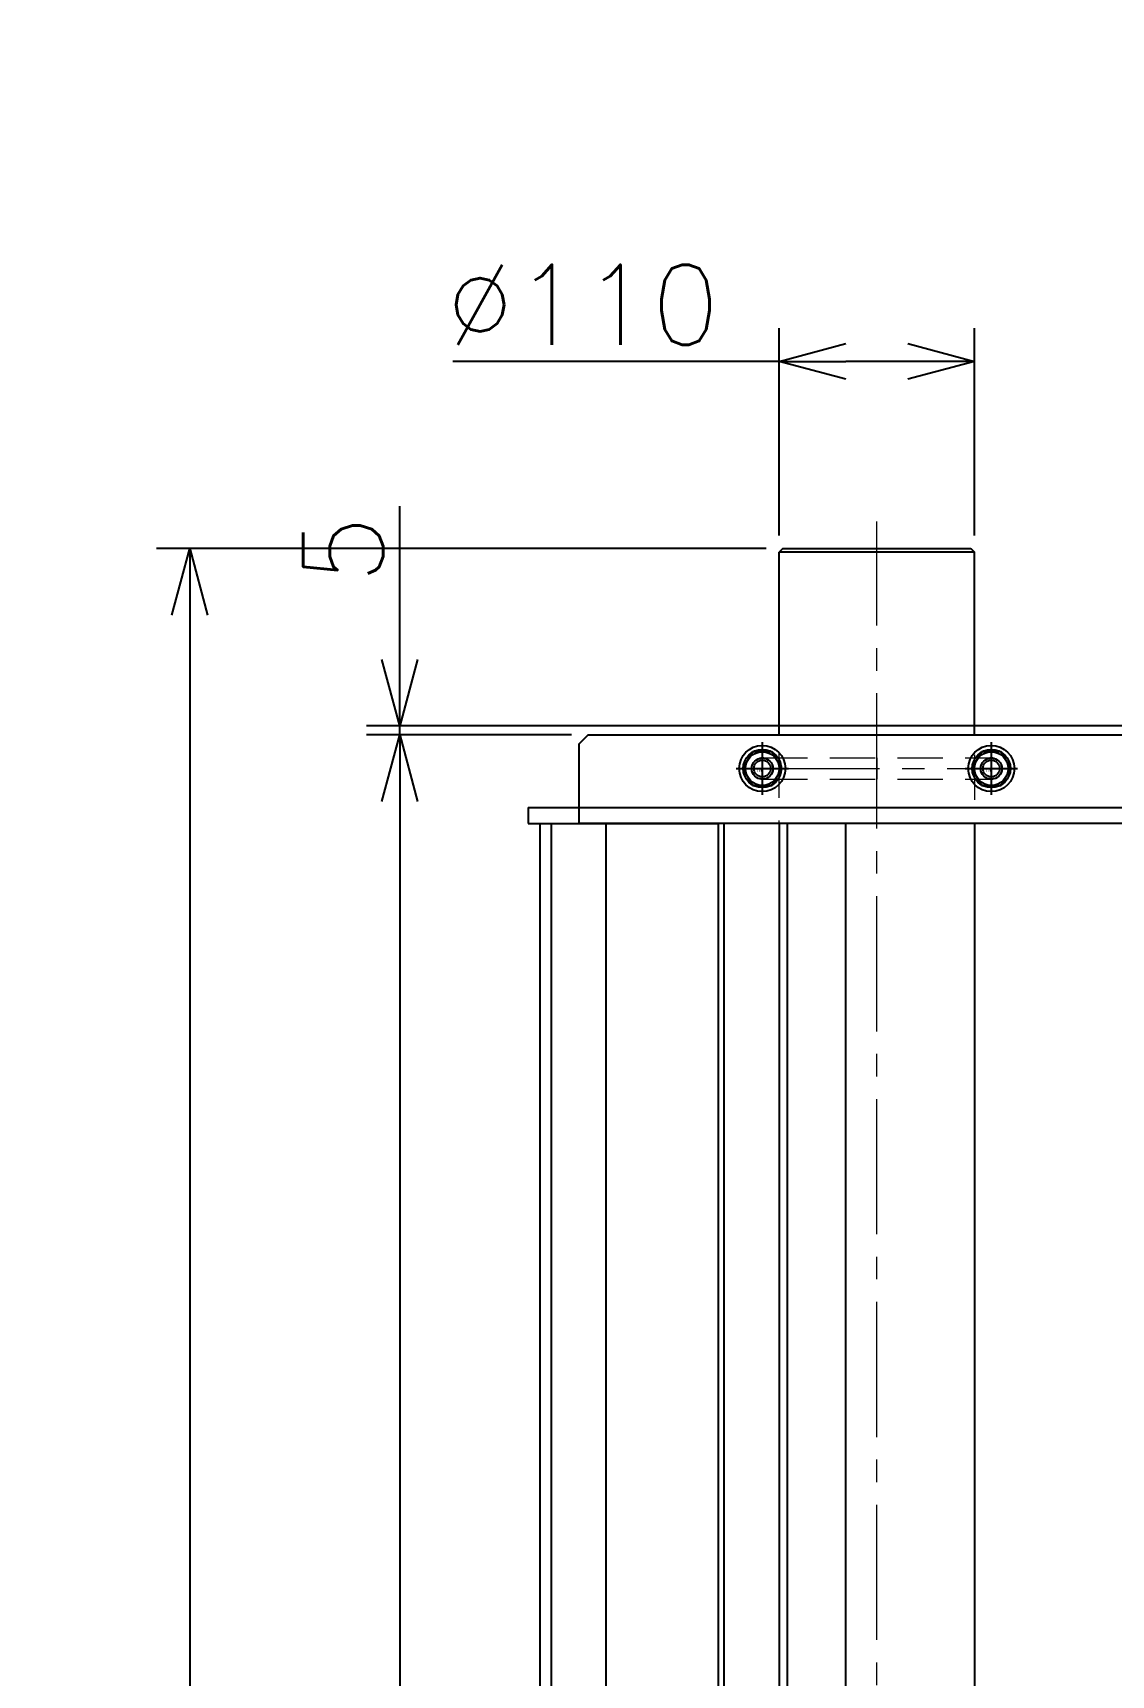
# Model space of a CAD drawing. Header units: millimetres. Extents: x -8731 to 85711, y -14522 to 31379.
# Drawn here: x 70003 to 70610, y 5353 to 6278 of the extents above; entities that cross this region are included whole.
import ezdxf
from ezdxf import colors
from ezdxf.entities.mleader import LeaderData, LeaderLine
from ezdxf.enums import TextEntityAlignment as Align
from ezdxf.math import Vec2, Vec3

# ---------------------------------------------------------------- set-up
doc = ezdxf.new("R2010")
doc.units = ezdxf.units.MM
doc.header["$LTSCALE"] = 4
doc.header["$PDMODE"] = 99
doc.header["$PDSIZE"] = 1
doc.linetypes.add('CENTER2', pattern=[28.575, 19.05, -3.175, 3.175, -3.175])
doc.linetypes.add('HIDDEN', pattern=[9.525, 6.35, -3.175])
for name, color, linetype, lineweight in [('04_HIDDEN', 2, 'HIDDEN', 13), ('05_CENTER', 4, 'CENTER2', 13), ('08_DIM', 3, 'Continuous', 13)]:
    doc.layers.add(name, color=color, linetype=linetype, lineweight=lineweight)
doc.layers.add('10_DRAFT', color=8, linetype='Continuous', lineweight=0, plot=False)
doc.styles.add('KANJI0', font='txt.shx', dxfattribs={"width": 0.9, "height": 30, "bigfont": 'bigfont'})
doc.styles.add('KSS_TXT', font='txt.shx', dxfattribs={"bigfont": 'extfont2.shx'})
doc.styles.get("Standard").update_dxf_attribs({"font": 'txt.shx', "bigfont": 'extfont2.shx'})
doc.dimstyles.new('KSS_DIM', dxfattribs={"dimscale": 3, "dimtxt": 3, "dimasz": 2.5, "dimexe": 1.25, "dimexo": 0.625, "dimtad": 1, "dimdsep": 46, "dimtxsty": 'KSS_TXT', "dimblk": 'OPEN30', "dimcen": 0, "dimazin": 2, "dimtfac": 0.75, "dimtmove": 0, "dimatfit": 3, "dimldrblk": 'OPEN30', "dimfxl": 1, "dimtolj": 1, "dimarcsym": 0})

# ---------------------------------------------------------------- blocks, each defined once
blk = doc.blocks.new('_Open30')
at = {"color": 0, "linetype": 'ByBlock', "lineweight": -2}
for p, q in [((-1, 0.268), (0, 0)), ((0, 0), (-1, -0.268)), ((0, 0), (-1, 0))]:
    blk.add_line(p, q, dxfattribs=at)
blk = doc.blocks.new('*D4579')
at = {"layer": '08_DIM', "color": 0, "lineweight": -2, "transparency": 16777216}
for p, q in [((70423.05, 5995.28), (70423.05, 6112.09)), ((70533.05, 5995.28), (70533.05, 6112.09)), ((70423.05, 6093.34), (70239.3, 6093.34)), ((70495.55, 6093.34), (70460.55, 6093.34))]:
    blk.add_line(p, q, dxfattribs=at)
at = {"layer": 'Defpoints', "color": 0, "transparency": 16777216}
for p in [(70423.05, 6093.34), (70423.05, 5985.9), (70533.05, 5985.9)]:
    blk.add_point(p, dxfattribs=at)
at = {"layer": '08_DIM', "color": 0, "lineweight": -2, "transparency": 16777216, "xscale": 37.5, "yscale": 37.5, "zscale": 37.5, "rotation": 180}
blk.add_blockref('_Open30', (70423.05, 6093.34), dxfattribs=at)
at = {"layer": '08_DIM', "color": 0, "lineweight": -2, "transparency": 16777216, "xscale": 37.5, "yscale": 37.5, "zscale": 37.5}
blk.add_blockref('_Open30', (70533.05, 6093.34), dxfattribs=at)
at = {"layer": '08_DIM', "color": 0, "transparency": 16777216, "insert": (70312.42, 6125.22), "char_height": 45, "attachment_point": 5, "style": 'KSS_TXT'}
blk.add_mtext('\\A1;%%C110', dxfattribs=at)
blk = doc.blocks.new('*D4580')
at = {"layer": '08_DIM', "color": 0, "lineweight": -2, "transparency": 16777216}
for p, q in [((70415.67, 5987.9), (70072.29, 5987.9)), ((70091.04, 5950.4), (70091.04, 3825.4)), ((70415.67, 3787.9), (70072.29, 3787.9))]:
    blk.add_line(p, q, dxfattribs=at)
at = {"layer": 'Defpoints', "color": 0, "transparency": 16777216}
for p in [(70425.05, 5987.9), (70091.04, 3787.9), (70425.05, 3787.9)]:
    blk.add_point(p, dxfattribs=at)
at = {"layer": '08_DIM', "color": 0, "lineweight": -2, "transparency": 16777216, "xscale": 37.5, "yscale": 37.5, "zscale": 37.5}
for p, rotation in [((70091.04, 5987.9), 90), ((70091.04, 3787.9), 270)]:
    blk.add_blockref('_Open30', p, dxfattribs=dict(at, rotation=rotation))
at = {"layer": '08_DIM', "color": 0, "transparency": 16777216, "char_height": 45, "attachment_point": 5, "rotation": 90, "style": 'KSS_TXT'}
for s, insert in [('\\A1;(ウエイト幅)', (70122.91, 4887.9)), ('\\A1;2200', (70059.16, 4887.9))]:
    blk.add_mtext(s, dxfattribs=dict(at, insert=insert))
blk = doc.blocks.new('AM_BALLOON1')
at = {"transparency": 16777216}
blk.add_circle((0, 0), 5, dxfattribs=at)
blk.add_attdef('B_NUMBER', text='', height=3, dxfattribs=at).set_placement((0, 0), align=Align.MIDDLE_CENTER)
blk = doc.blocks.new('_OPEN')
at = {"color": 0, "linetype": 'ByBlock'}
for p, q in [((-1, 0.167), (0, 0)), ((0, 0), (-1, -0.167)), ((0, 0), (-1, 0))]:
    blk.add_line(p, q, dxfattribs=at)
blk = doc.blocks.new('*D4585')
at = {"layer": '08_DIM', "color": 0, "lineweight": -2, "transparency": 16777216}
for p, q in [((70306.02, 5882.9), (70190.56, 5882.9)), ((70209.31, 5845.4), (70209.31, 3930.4)), ((70306.02, 3892.9), (70190.56, 3892.9))]:
    blk.add_line(p, q, dxfattribs=at)
at = {"layer": 'Defpoints', "color": 0, "transparency": 16777216}
for p in [(70315.4, 5882.9), (70209.31, 3892.9), (70315.4, 3892.9)]:
    blk.add_point(p, dxfattribs=at)
at = {"layer": '08_DIM', "color": 0, "lineweight": -2, "transparency": 16777216, "xscale": 37.5, "yscale": 37.5, "zscale": 37.5}
for p, rotation in [((70209.31, 5882.9), 90), ((70209.31, 3892.9), 270)]:
    blk.add_blockref('_Open30', p, dxfattribs=dict(at, rotation=rotation))
at = {"layer": '08_DIM', "color": 0, "transparency": 16777216, "insert": (70177.44, 4887.9), "char_height": 45, "attachment_point": 5, "rotation": 90, "style": 'KSS_TXT'}
blk.add_mtext('\\A1;1990', dxfattribs=at)
blk = doc.blocks.new('*D4586')
at = {"layer": '08_DIM', "color": 0, "lineweight": -2, "transparency": 16777216}
for p, q in [((70209.31, 5925.4), (70209.31, 6011.65)), ((70664.56, 5887.9), (70190.56, 5887.9)), ((70209.31, 5882.9), (70209.31, 5887.9)), ((70306.02, 5882.9), (70190.56, 5882.9)), ((70209.31, 5845.4), (70209.31, 5807.9))]:
    blk.add_line(p, q, dxfattribs=at)
at = {"layer": 'Defpoints', "color": 0, "transparency": 16777216}
for p in [(70209.31, 5887.9), (70673.94, 5887.9), (70315.4, 5882.9)]:
    blk.add_point(p, dxfattribs=at)
at = {"layer": '08_DIM', "color": 0, "lineweight": -2, "transparency": 16777216, "xscale": 37.5, "yscale": 37.5, "zscale": 37.5}
for p, rotation in [((70209.31, 5887.9), 270), ((70209.31, 5882.9), 90)]:
    blk.add_blockref('_Open30', p, dxfattribs=dict(at, rotation=rotation))
at = {"layer": '08_DIM', "color": 0, "transparency": 16777216, "insert": (70177.44, 5987.28), "char_height": 45, "attachment_point": 5, "rotation": 90, "style": 'KSS_TXT'}
blk.add_mtext('\\A1;5', dxfattribs=at)
blk = doc.blocks.new('A$C71EB648A_1_1')
at = {"color": 0}
for p, q in [((954, 832.23), (945, 832.23)), ((945, 832.23), (945, 803.54)), ((954, 832.23), (954, -58.02)), ((-945, 819.17), (945, 819.17)), ((-945, 788.36), (945, 788.36)), ((-945, 690.75), (945, 690.75)), ((-945, 686.14), (945, 686.14))]:
    blk.add_line(p, q, dxfattribs=at)
for points in [[(-945, 825.54), (945, 825.54), (945, 725.3), (-945, 725.3)], [(-945, 653.35), (945, 653.35), (945, 722.05), (-945, 722.05)]]:
    blk.add_lwpolyline(points, close=True, dxfattribs=at)
blk.add_lwpolyline([(995, -20), (995, -53.02), (990, -58.02), (945, -58.02), (945, 803.54), (990, 803.54), (995, 798.54), (995, 20)], dxfattribs=at)
blk = doc.blocks.new('12b_2_1')
at = {"color": 0}
for p, q in [((-5.48, 9.48), (-10.95, 0)), ((5.48, 9.48), (-5.48, 9.48)), ((10.95, 0), (5.48, 9.48)), ((-10.95, 0), (-5.48, -9.48)), ((5.48, -9.48), (10.95, 0)), ((-5.48, -9.48), (5.48, -9.48))]:
    blk.add_line(p, q, dxfattribs=at)
at = {"color": 0, "linetype": 'CENTER2'}
for p, q in [((0, -14.77), (0, 14.77)), ((14.77, 0), (-14.77, 0))]:
    blk.add_line(p, q, dxfattribs=at)
at = {"color": 0}
for radius in [13, 10.75, 9.48, 6, 4.75]:
    blk.add_circle((0, 0), radius, dxfattribs=at)
at = {"layer": '10_DRAFT', "linetype": 'CENTER2', "style": 'KANJI0', "width": 0.82}
blk.add_text('Ｍ１２', height=1.5, dxfattribs=at).set_placement((0.31, 0.09))
blk = doc.blocks.new('A$C3E246D50_1_1')
at = {"color": 0}
for p, q in [((0, 6), (-129, 6)), ((0, -6), (-129, -6))]:
    blk.add_line(p, q, dxfattribs=at)
for centre, start, end in [((-129, 0), 89.99877, 270), ((0, 0), 270, 90.00123)]:
    blk.add_arc(centre, 6, start, end, dxfattribs=at)
at = {"layer": '04_HIDDEN', "color": 0}
for centre, start, end in [((-129, 0), 270, 90.00123), ((0, 0), 89.99877, 270)]:
    blk.add_arc(centre, 6, start, end, dxfattribs=at)
at = {"layer": '05_CENTER', "color": 0}
for p, q in [((-129, 10.35), (-129, -10.35)), ((0, 10.35), (0, -10.35)), ((10.14, 0), (-139.14, 0))]:
    blk.add_line(p, q, dxfattribs=at)
at = {"layer": '10_DRAFT'}
blk.add_line((-64.5, -6), (-64.5, 6), dxfattribs=at)
blk = doc.blocks.new('A$C68E638F9_1_1')
for p in [(-129, 0), (0, 0)]:
    blk.add_blockref('12b_2_1', p)
at = {"layer": '04_HIDDEN', "color": 4}
blk.add_blockref('A$C3E246D50_1_1', (0, 0), dxfattribs=at)
blk = doc.blocks.new('A$C5FBC6F7F_1_1')
at = {"color": 0}
blk.add_line((1098, 55), (1098, -55), dxfattribs=at)
blk.add_lwpolyline([(-1098, 55), (1098, 55), (1100, 53), (1100, -53), (1098, -55), (-1098, -55), (-1100, -53), (-1100, 53)], close=True, dxfattribs=at)
at = {"layer": '05_CENTER'}
blk.add_line((-1115.2, 0), (1115.2, 0), dxfattribs=at)
blk = doc.blocks.new('A$C634646EC_1_1')
blk.add_blockref('A$C71EB648A_1_1', (1050, 68.5))
at = {"rotation": 90}
blk.add_blockref('A$C68E638F9_1_1', (2026, 768.89), dxfattribs=at)
at = {"layer": '04_HIDDEN'}
blk.add_blockref('A$C5FBC6F7F_1_1', (1050, 704.39), dxfattribs=at)

msp = doc.modelspace()

# ---------------------------------------------------------------- linework, layer by layer
for p, q in [((70425.0474, 5987.90432), (70423.0474, 5985.90432)), ((70425.0474, 5987.90432), (70531.0474, 5987.90432)), ((70531.0474, 5987.90432), (70533.0474, 5985.90432)), ((70423.0474, 5882.90432), (70423.0474, 5985.90432)), ((70533.0474, 5985.90432), (70423.0474, 5985.90432)), ((70533.0474, 5882.90432), (70533.0474, 5985.90432)), ((70533.0474, 5832.90432), (70533.0474, 3942.90432))]:
    msp.add_line(p, q)

# ---------------------------------------------------------------- block references
at = {"rotation": 90}
msp.add_blockref('A$C634646EC_1_1', (71182.43592, 3837.90432), dxfattribs=at)

# ---------------------------------------------------------------- dimensions: what is measured, and where the dimension line sits
at = {"layer": '08_DIM', "color": 1}
dim = msp.add_linear_dim(base=(70423.0474, 6093.34361), p1=(70533.0474, 5985.90432), p2=(70423.0474, 5985.90432), angle=180, text='%%C<>', dimstyle='KSS_DIM', override={"dimscale": 15}, dxfattribs=at)
dim.commit()
dim.dimension.update_dxf_attribs({"geometry": '*D4579', "text_midpoint": (70312.4224, 6125.21861)})
at = {"layer": '08_DIM'}
for base, p2, picture, middle in [((70209.31174, 5887.90432), (70673.93592, 5887.90432), '*D4586', (70177.43674, 5987.27932)), ((70209.31174, 3892.90432), (70315.39889, 3892.90432), '*D4585', (70177.43674, 4887.90432))]:
    dim = msp.add_linear_dim(base=base, p1=(70315.39889, 5882.90432), p2=p2, angle=90, dimstyle='KSS_DIM', override={"dimscale": 15}, dxfattribs=at)
    dim.commit()
    dim.dimension.update_dxf_attribs({"geometry": picture, "text_midpoint": middle})
at = {"layer": '08_DIM', "color": 1}
dim = msp.add_linear_dim(base=(70091.03757, 3787.90432), p1=(70425.0474, 5987.90432), p2=(70425.0474, 3787.90432), angle=90, dimstyle='KSS_DIM', override={"dimscale": 15, "dimpost": '\\X(ウエイト幅)'}, dxfattribs=at)
dim.commit()
dim.dimension.update_dxf_attribs({"geometry": '*D4580', "text_midpoint": (70091.03757, 4887.90432)})

# ---------------------------------------------------------------- leaders
at = {"layer": '08_DIM'}
ml = msp.add_multileader_block('Standard', dxfattribs=at)
ml.set_content('AM_BALLOON1', color=256, scale=15)
ml.set_attribute('B_NUMBER', 'D', width=0)
ml.set_leader_properties(color=256, linetype='ByLayer', lineweight=-1)
ml.set_arrow_properties(name='OPEN')
ml.build(insert=Vec2(0, 0))
ml.multileader.update_dxf_attribs({"leader_type": 0, "has_dogleg": 0, "text_right_attachment_type": 6, "dogleg_length": 0, "arrow_head_size": 30, "scale": 15, "block_connection_type": 1})
ctx = ml.context
ctx.base_point, ctx.scale, ctx.char_height, ctx.arrow_head_size, ctx.landing_gap_size, ctx.plane_origin = Vec3(71378.15101, 6803.23474), 15, 60, 30, 30, Vec3(71378.15101, 6803.23474)
ctx.right_attachment, ctx.attachment_type = 6, 1
notes = []
notes.append((ctx, [(0, (0, 0, 0), (0, 0), (1, 0), 1, [])]))
ctx.block.insert = Vec3(71378.15101, 6803.23474)
for ctx, leaders in notes:
    for number, flags, end, landing, length, lines in leaders:
        leader = LeaderData()
        leader.index, (leader.has_last_leader_line, leader.has_dogleg_vector, leader.attachment_direction) = number, flags
        leader.last_leader_point, leader.dogleg_vector, leader.dogleg_length = Vec3(end), Vec3(landing), length
        for number, points, colour, breaks in lines:
            line = LeaderLine()
            line.index, line.vertices, line.color, line.breaks = number, Vec3.list(points), colors.encode_raw_color(colour), breaks
            leader.lines.append(line)
        ctx.leaders.append(leader)

doc.saveas('drawing.dxf')
